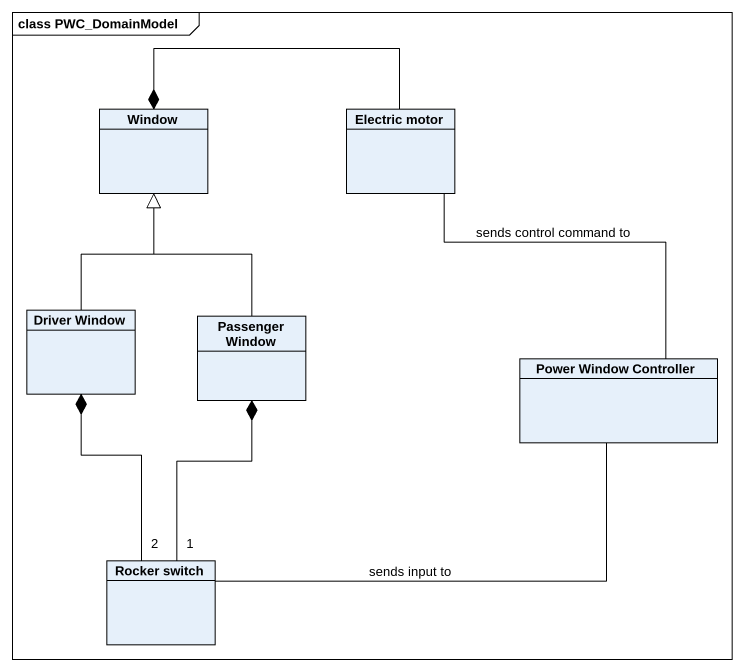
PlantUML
@startuml
mainframe class PWC_DomainModel
hide circle
hide empty members
class Window
class "Electric motor" as Electric_motor
class "Driver Window" as Driver_Window
class "Passenger Window" as Passenger_Window
class "Power Window Controller" as Power_Window_Controller
class "Rocker switch" as Rocker_switch
Electric_motor -left-* Window
Driver_Window -up-|> Window
Passenger_Window -up-|> Window
Power_Window_Controller -up- Electric_motor : sends control command to
Rocker_switch "2" -up-* Driver_Window
Rocker_switch "1" -up-* Passenger_Window
Rocker_switch -right- Power_Window_Controller : sends input to
@enduml
